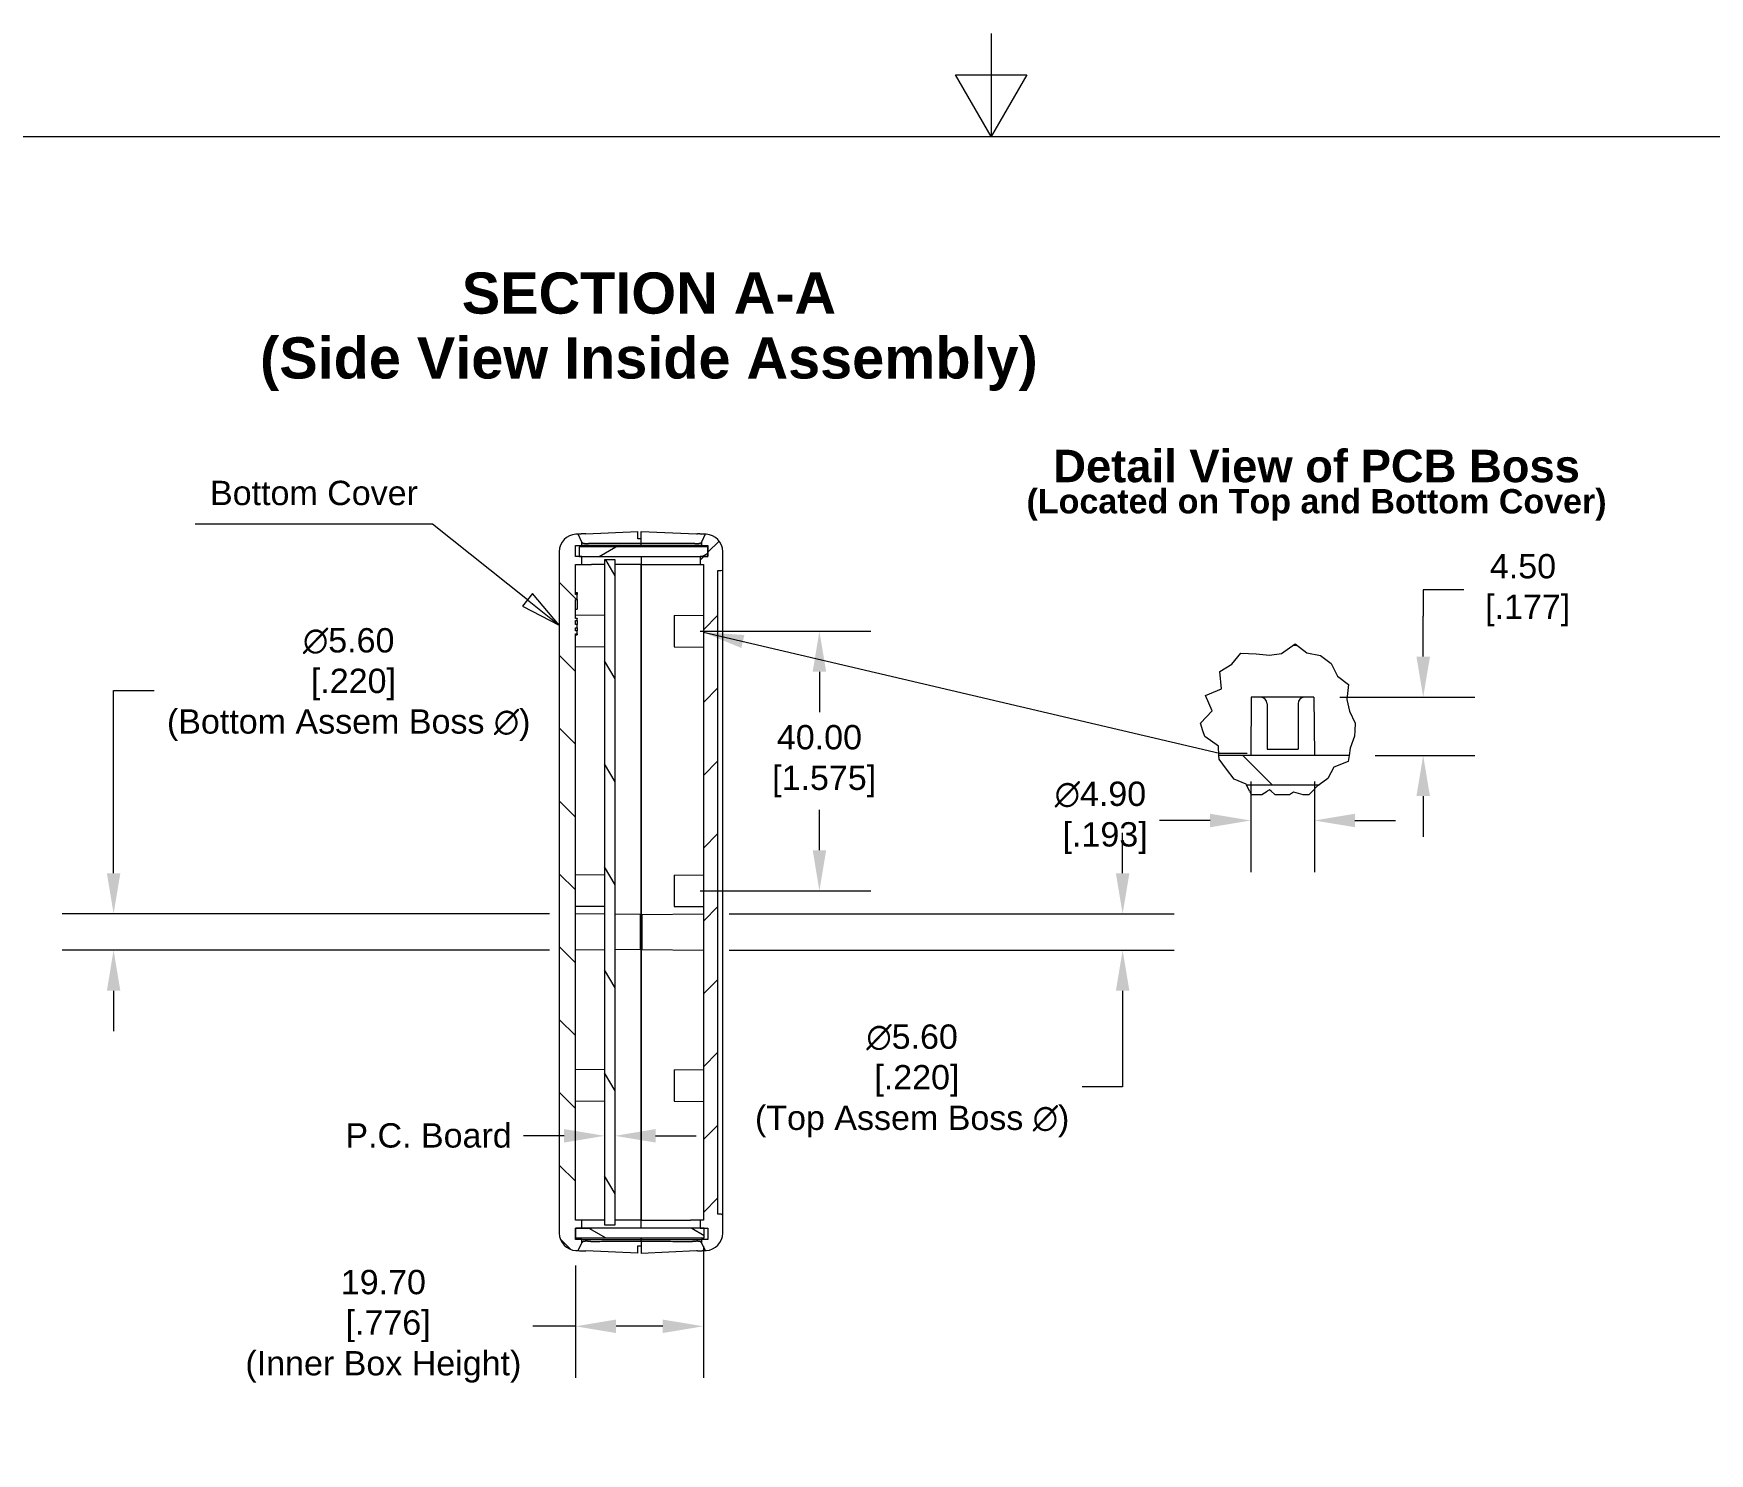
# Model space of a CAD drawing. Header units: millimetres. Extents: x 8 to 690, y 8 to 531.
# Drawn here: x 201.8 to 459.9, y 312.7 to 531.5 of the extents above; entities that cross this region are included whole.
import ezdxf

# ---------------------------------------------------------------- set-up
doc = ezdxf.new("R2010")
doc.units = ezdxf.units.MM
doc.header["$LTSCALE"] = 2.5
for name, color, linetype, lineweight in [('Border (ANSI)', 7, 'Continuous', 9), ('Break Line (ANSI)', 7, 'Continuous', 9), ('Dimension (ANSI)', 7, 'Continuous', 9), ('Hatch (ANSI)', 7, 'Continuous', 9), ('Hidden (ANSI)', 7, 'Continuous', 9), ('Symbol (ANSI)', 7, 'Continuous', 9), ('Visible (ANSI)', 7, 'Continuous', 9)]:
    doc.layers.add(name, color=color, linetype=linetype, lineweight=lineweight)
doc.styles.add('Label Text (ANSI)', font='ARIAL.TTF')
doc.styles.add('Note Text (ANSI)', font='ARIAL.TTF')
doc.dimstyles.new('Default - mm (ANSI)', dxfattribs={"dimscale": 2.5, "dimtxt": 1.5, "dimasz": 2.5, "dimexe": 3.175, "dimexo": 1.6002, "dimgap": 0.8, "dimtad": 0, "dimtih": 1, "dimtoh": 1, "dimrnd": 1e-08, "dimzin": 4, "dimdsep": 46, "dimtxsty": 'Note Text (ANSI)', "dimcen": 0.09, "dimdle": 10, "dimclrd": 256, "dimclre": 256, "dimclrt": 256, "dimadec": 1, "dimazin": 0, "dimtfac": 2.032, "dimtofl": 0, "dimtmove": 0, "dimatfit": 3, "dimfxl": 0, "dimtolj": 1, "dimtzin": 0, "dimlwd": -1, "dimlwe": -1, "dimarcsym": 0})
doc.dimstyles.new('Default - mm (ANSI)$7', dxfattribs={"dimscale": 2.5, "dimtxt": 1.5, "dimasz": 2.5, "dimexe": 3.175, "dimexo": 1.6002, "dimgap": 0.8, "dimtad": 0, "dimtih": 1, "dimtoh": 1, "dimrnd": 1e-08, "dimzin": 4, "dimdsep": 46, "dimtxsty": 'Note Text (ANSI)', "dimcen": 0.09, "dimdle": 10, "dimclrd": 256, "dimclre": 256, "dimclrt": 256, "dimadec": 1, "dimazin": 0, "dimtfac": 2.032, "dimtofl": 0, "dimtmove": 0, "dimatfit": 3, "dimfxl": 0, "dimtolj": 1, "dimtzin": 0, "dimlwd": -1, "dimlwe": -1, "dimarcsym": 0})

# ---------------------------------------------------------------- blocks, each defined once
blk = doc.blocks.new('Borders Default Border')
at = {"layer": 'Border (ANSI)', "flags": 128}
for points in [[(139.7, 212.6), (139.7, 206.25), (137.5, 210.06), (141.9, 210.06), (139.7, 206.25)], [(9.65, 9.65), (9.65, 206.25), (269.75, 206.25), (269.75, 9.65), (9.65, 9.65)]]:
    blk.add_lwpolyline(points, dxfattribs=at)
blk = doc.blocks.new('*D26')
at = {"layer": 'Defpoints', "color": 0}
for p in [(289.72, 361.64), (291.32, 361.64), (291.32, 361.64)]:
    blk.add_point(p, dxfattribs=at)
at = {"layer": 'Dimension (ANSI)'}
for p, q in [((283.47, 361.64), (277.22, 361.64)), ((297.57, 361.64), (303.82, 361.64))]:
    blk.add_line(p, q, dxfattribs=at)
for points in [[(283.47, 362.68), (283.47, 360.6), (289.72, 361.64)], [(297.57, 362.68), (297.57, 360.6), (291.32, 361.64)]]:
    blk.add_solid(points, dxfattribs=at)
at = {"layer": 'Dimension (ANSI)', "insert": (261.87, 363.58), "char_height": 3.75, "attachment_point": 2, "style": 'Note Text (ANSI)'}
blk.add_mtext('\\A1; P.C. Board', dxfattribs=at)
blk = doc.blocks.new('*D27')
at = {"layer": 'Defpoints', "color": 0}
for p in [(304.92, 348.65), (285.22, 345.68), (304.92, 332.29)]:
    blk.add_point(p, dxfattribs=at)
at = {"layer": 'Dimension (ANSI)'}
for p, q in [((304.92, 344.65), (304.92, 324.35)), ((285.22, 341.68), (285.22, 324.35)), ((285.22, 332.29), (278.64, 332.29)), ((298.67, 332.29), (291.47, 332.29))]:
    blk.add_line(p, q, dxfattribs=at)
for points in [[(291.47, 333.33), (291.47, 331.25), (285.22, 332.29)], [(298.67, 333.33), (298.67, 331.25), (304.92, 332.29)]]:
    blk.add_solid(points, dxfattribs=at)
at = {"layer": 'Dimension (ANSI)', "insert": (255.64, 332.29), "char_height": 3.75, "attachment_point": 5, "style": 'Note Text (ANSI)'}
blk.add_mtext('\\A1;19.70\\P [.776]\\P(Inner Box Height)', dxfattribs=at)
blk = doc.blocks.new('*D28')
at = {"layer": 'Defpoints', "color": 0}
for p in [(304.92, 395.85), (369.5, 395.85), (304.92, 390.25)]:
    blk.add_point(p, dxfattribs=at)
at = {"layer": 'Dimension (ANSI)'}
for p, q in [((369.5, 402.1), (369.5, 408.35)), ((308.92, 395.85), (377.44, 395.85)), ((308.92, 390.25), (377.44, 390.25)), ((369.5, 384), (369.5, 369.19)), ((369.5, 369.19), (363.25, 369.19))]:
    blk.add_line(p, q, dxfattribs=at)
for points in [[(368.46, 402.1), (370.54, 402.1), (369.5, 395.85)], [(368.46, 384), (370.54, 384), (369.5, 390.25)]]:
    blk.add_solid(points, dxfattribs=at)
at = {"layer": 'Dimension (ANSI)', "insert": (337.08, 378.8), "char_height": 3.75, "attachment_point": 2, "style": 'Note Text (ANSI)'}
blk.add_mtext('\\A1;\\fAIGDT|b0|i0;\\H3.7500;n\\fArial|b0|i0;\\H3.7500;5.60\\P [.220]\\P(Top Assem Boss \\fAIGDT|b0|i0;\\H3.7500;n\\fArial|b0|i0;\\H3.7500;)', dxfattribs=at)
blk = doc.blocks.new('*D29')
at = {"layer": 'Defpoints', "color": 0}
for p in [(285.22, 395.85), (214.09, 390.25), (285.22, 390.25)]:
    blk.add_point(p, dxfattribs=at)
at = {"layer": 'Dimension (ANSI)'}
for p, q in [((214.09, 402.1), (214.09, 430.26)), ((214.09, 430.26), (220.34, 430.26)), ((281.22, 395.85), (206.15, 395.85)), ((281.22, 390.25), (206.15, 390.25)), ((214.09, 384), (214.09, 377.75))]:
    blk.add_line(p, q, dxfattribs=at)
for points in [[(213.05, 402.1), (215.13, 402.1), (214.09, 395.85)], [(213.05, 384), (215.13, 384), (214.09, 390.25)]]:
    blk.add_solid(points, dxfattribs=at)
at = {"layer": 'Dimension (ANSI)', "insert": (250.3, 439.87), "char_height": 3.75, "attachment_point": 2, "style": 'Note Text (ANSI)'}
blk.add_mtext('\\A1;\\fAIGDT|b0|i0;\\H3.7500;n\\fArial|b0|i0;\\H3.7500;5.60\\P [.220]\\P(Bottom Assem Boss \\fAIGDT|b0|i0;\\H3.7500;n\\fArial|b0|i0;\\H3.7500;)', dxfattribs=at)
blk = doc.blocks.new('*D31')
at = {"layer": 'Defpoints', "color": 0}
for p in [(389.23, 420.23), (399.03, 420.23), (389.23, 410.23)]:
    blk.add_point(p, dxfattribs=at)
at = {"layer": 'Dimension (ANSI)'}
for p, q in [((389.23, 416.23), (389.23, 402.29)), ((399.03, 416.23), (399.03, 402.29)), ((382.98, 410.23), (375.19, 410.23)), ((405.28, 410.23), (411.53, 410.23))]:
    blk.add_line(p, q, dxfattribs=at)
for points in [[(382.98, 411.27), (382.98, 409.19), (389.23, 410.23)], [(405.28, 411.27), (405.28, 409.19), (399.03, 410.23)]]:
    blk.add_solid(points, dxfattribs=at)
at = {"layer": 'Dimension (ANSI)', "insert": (366.08, 416.22), "char_height": 3.75, "attachment_point": 2, "style": 'Note Text (ANSI)'}
blk.add_mtext('\\A1;\\fAIGDT|b0|i0;\\H3.7500;n\\fArial|b0|i0;\\H3.7500;4.90\\P [.193]', dxfattribs=at)
blk = doc.blocks.new('*D32')
at = {"layer": 'Defpoints', "color": 0}
for p in [(398.95, 429.23), (404.37, 420.23), (415.79, 420.23)]:
    blk.add_point(p, dxfattribs=at)
at = {"layer": 'Dimension (ANSI)'}
for p, q in [((422.04, 445.76), (415.79, 445.76)), ((415.79, 445.76), (415.79, 441.73)), ((415.79, 435.48), (415.79, 441.73)), ((402.95, 429.23), (423.73, 429.23)), ((408.37, 420.23), (423.73, 420.23)), ((415.79, 413.98), (415.79, 407.73))]:
    blk.add_line(p, q, dxfattribs=at)
for points in [[(414.75, 435.48), (416.84, 435.48), (415.79, 429.23)], [(414.75, 413.98), (416.84, 413.98), (415.79, 420.23)]]:
    blk.add_solid(points, dxfattribs=at)
at = {"layer": 'Dimension (ANSI)', "insert": (431.16, 451.29), "char_height": 3.75, "attachment_point": 2, "style": 'Note Text (ANSI)'}
blk.add_mtext('\\A1;4.50\\P [.177]', dxfattribs=at)
blk = doc.blocks.new('Balloon1')
at = {"layer": 'Symbol (ANSI)'}
for p, q in [((105.28, 182.35), (90.67, 182.35)), ((111.13, 177.69), (105.28, 182.35)), ((111.44, 178.09), (110.82, 177.3)), ((111.13, 177.69), (113.09, 176.14)), ((113.09, 176.14), (111.44, 178.09)), ((110.82, 177.3), (113.09, 176.14))]:
    blk.add_line(p, q, dxfattribs=at)
at = {"layer": 'Symbol (ANSI)', "flags": 128}
blk.add_lwpolyline([(110.82, 177.3), (113.09, 176.14), (111.44, 178.09), (110.82, 177.3)], dxfattribs=at)
at = {"layer": 'Symbol (ANSI)'}
blk.add_solid([(110.82, 177.3), (113.09, 176.14), (111.44, 178.09), (110.82, 177.3)], dxfattribs=at)
at = {"layer": 'Symbol (ANSI)', "insert": (97.98, 184.27), "char_height": 1.5, "attachment_point": 5, "style": 'Note Text (ANSI)'}
blk.add_mtext('Bottom Cover', dxfattribs=at)
blk = doc.blocks.new('*D34')
at = {"layer": 'Defpoints', "color": 0}
for p in [(300.42, 439.4), (300.42, 399.4), (322.8, 399.4)]:
    blk.add_point(p, dxfattribs=at)
at = {"layer": 'Dimension (ANSI)'}
for p, q in [((304.42, 439.4), (330.73, 439.4)), ((322.8, 433.15), (322.8, 426.94)), ((322.8, 405.65), (322.8, 411.87)), ((304.42, 399.4), (330.73, 399.4))]:
    blk.add_line(p, q, dxfattribs=at)
for points in [[(321.76, 433.15), (323.84, 433.15), (322.8, 439.4)], [(321.76, 405.65), (323.84, 405.65), (322.8, 399.4)]]:
    blk.add_solid(points, dxfattribs=at)
at = {"layer": 'Dimension (ANSI)', "insert": (322.8, 424.94), "char_height": 3.75, "attachment_point": 2, "style": 'Note Text (ANSI)'}
blk.add_mtext('\\A1;40.00\\P [1.575]', dxfattribs=at)

msp = doc.modelspace()

# ---------------------------------------------------------------- hatches: boundary and pattern name
at = {"layer": 'Hatch (ANSI)'}
h = msp.add_hatch(dxfattribs=at)
h.set_pattern_fill('ANSI31', color=256, scale=63.5, angle=-90, style=0)
h.set_pattern_definition([(315, (0, 0), (5.61266, 5.61266), [])])
edge = h.paths.add_edge_path()
edge.add_ellipse((285.422, 451.642), major_axis=(-0.118, 2.697), ratio=1, start_angle=0, end_angle=87.5)
edge.add_line((282.722, 451.642), (282.722, 346.662))
edge.add_ellipse((285.422, 346.662), major_axis=(-2.7, 0), ratio=1, start_angle=0, end_angle=87.5)
edge.add_line((285.304, 343.964), (285.629, 343.95))
edge.add_line((285.629, 343.95), (286.222, 345.165))
edge.add_line((286.222, 345.165), (286.222, 345.677))
edge.add_line((286.222, 345.677), (285.222, 345.677))
edge.add_line((285.222, 345.677), (285.222, 345.902))
edge.add_line((285.222, 345.902), (285.222, 347.402))
edge.add_line((285.222, 347.402), (285.222, 347.402))
edge.add_line((285.222, 347.402), (286.222, 347.402))
edge.add_line((286.222, 347.402), (286.222, 348.652))
edge.add_line((286.222, 348.652), (285.222, 348.652))
edge.add_line((285.222, 348.652), (285.222, 438.977))
edge.add_line((285.222, 438.977), (285.472, 438.977))
edge.add_line((285.472, 438.977), (285.472, 439.443))
edge.add_line((285.472, 439.443), (285.222, 439.443))
edge.add_line((285.222, 439.443), (285.222, 439.941))
edge.add_line((285.222, 439.941), (285.472, 439.941))
edge.add_line((285.472, 439.941), (285.472, 440.422))
edge.add_line((285.472, 440.422), (285.222, 440.422))
edge.add_line((285.222, 440.422), (285.222, 441.05))
edge.add_line((285.222, 441.05), (285.472, 441.05))
edge.add_line((285.472, 441.05), (285.472, 441.343))
edge.add_line((285.472, 441.343), (285.222, 441.343))
edge.add_line((285.222, 441.343), (285.222, 444.286))
edge.add_line((285.222, 444.286), (285.472, 444.286))
edge.add_line((285.472, 444.286), (285.472, 445.051))
edge.add_line((285.472, 445.051), (285.222, 445.051))
edge.add_line((285.222, 445.051), (285.222, 449.652))
edge.add_line((285.222, 449.652), (286.222, 449.652))
edge.add_line((286.222, 449.652), (286.222, 450.902))
edge.add_line((286.222, 450.902), (286.222, 450.902))
edge.add_line((286.222, 450.902), (285.772, 450.902))
edge.add_line((285.772, 450.902), (285.222, 450.902))
edge.add_line((285.222, 450.902), (285.222, 452.627))
edge.add_line((285.222, 452.627), (286.222, 452.627))
edge.add_line((286.222, 452.627), (286.222, 453.14))
edge.add_line((286.222, 453.14), (285.629, 454.354))
edge.add_line((285.629, 454.354), (285.304, 454.34))
h = msp.add_hatch(dxfattribs=at)
h.set_pattern_fill('ANSI31', color=256, scale=63.5, style=0)
h.set_pattern_definition([(45, (0, 0), (-5.61266, 5.61266), [])])
edge = h.paths.add_edge_path()
edge.add_line((304.622, 452.627), (305.622, 452.627))
edge.add_line((305.622, 452.627), (305.622, 452.402))
edge.add_line((305.622, 452.402), (305.622, 450.902))
edge.add_line((305.622, 450.902), (304.422, 450.902))
edge.add_line((304.422, 450.902), (304.422, 449.652))
edge.add_line((304.422, 449.652), (304.922, 449.652))
edge.add_line((304.922, 449.652), (304.922, 348.652))
edge.add_line((304.922, 348.652), (304.422, 348.652))
edge.add_line((304.422, 348.652), (304.422, 347.402))
edge.add_line((304.422, 347.402), (305.072, 347.402))
edge.add_line((305.072, 347.402), (305.622, 347.402))
edge.add_line((305.622, 347.402), (305.622, 345.677))
edge.add_line((305.622, 345.677), (304.622, 345.677))
edge.add_line((304.622, 345.677), (304.622, 345.164))
edge.add_line((304.622, 345.164), (305.21, 343.959))
edge.add_line((305.21, 343.959), (305.339, 343.964))
edge.add_ellipse((305.222, 346.662), major_axis=(0.118, -2.697), ratio=1, start_angle=0, end_angle=87.5)
edge.add_line((307.922, 346.662), (307.922, 349.302))
edge.add_ellipse((307.672, 349.302), major_axis=(0.25, 0), ratio=1, start_angle=0, end_angle=90)
edge.add_line((307.672, 349.552), (307.172, 349.552))
edge.add_line((307.172, 349.552), (307.172, 448.752))
edge.add_line((307.172, 448.752), (307.672, 448.752))
edge.add_ellipse((307.672, 449.002), major_axis=(0, -0.25), ratio=1, start_angle=0, end_angle=90)
edge.add_line((307.922, 449.002), (307.922, 451.642))
edge.add_ellipse((305.222, 451.642), major_axis=(2.7, 0), ratio=1, start_angle=0, end_angle=87.5)
edge.add_line((305.339, 454.34), (305.21, 454.345))
edge.add_line((305.21, 454.345), (304.622, 453.14))
edge.add_line((304.622, 453.14), (304.622, 452.627))
h = msp.add_hatch(dxfattribs=at)
h.set_pattern_fill('ANSI31', color=256, scale=63.5, angle=-15, style=0)
h.set_pattern_definition([(30, (0, 0), (-3.96875, 6.87408), [])])
h.paths.add_polyline_path([(305.622, 452.402), (285.772, 452.402), (285.772, 450.902), (285.772, 450.902), (286.222, 450.902), (304.422, 450.902), (305.622, 450.902)])
h = msp.add_hatch(dxfattribs=at)
h.set_pattern_fill('ANSI31', color=256, scale=63.5, angle=-105, style=0)
h.set_pattern_definition([(300, (0, 0), (6.87408, 3.96875), [])])
h.paths.add_polyline_path([(291.322, 450.402), (289.722, 450.402), (289.722, 347.902), (291.322, 347.902)])
h = msp.add_hatch(dxfattribs=at)
h.set_pattern_fill('ANSI31', color=256, scale=127, angle=-90, style=0)
h.set_pattern_definition([(315, (0, 0), (11.2253, 11.2253), [])])
h.paths.add_polyline_path([(401.1, 416.703), (399.76, 415.726), (388.573, 415.726), (388.521, 415.835), (386.68, 416.572), (385.491, 418.136), (384.344, 419.686), (384.322, 420.226), (404.369, 420.226), (404.226, 419.294), (402.013, 418.46)])
h = msp.add_hatch(dxfattribs=at)
h.set_pattern_fill('ANSI31', color=256, scale=63.5, angle=-75, style=0)
h.set_pattern_definition([(330, (0, 0), (3.96875, 6.87408), [])])
h.paths.add_polyline_path([(305.072, 347.402), (304.422, 347.402), (285.222, 347.402), (285.222, 345.902), (305.072, 345.902)])

# ---------------------------------------------------------------- linework, layer by layer
at = {"layer": 'Break Line (ANSI)'}
for p, q in [((393.945, 435.955), (396.098, 437.442)), ((396.098, 437.442), (397.888, 436.063)), ((384.488, 433.165), (386.302, 434.338)), ((386.302, 434.338), (387.708, 436.032)), ((387.708, 436.032), (390.065, 435.889)), ((390.065, 435.889), (392.096, 435.714)), ((392.096, 435.714), (393.945, 435.955)), ((397.888, 436.063), (399.971, 435.666)), ((399.971, 435.666), (401.639, 434.398)), ((401.639, 434.398), (402.582, 432.477)), ((384.745, 430.541), (384.488, 433.165)), ((402.582, 432.477), (404.281, 431.197)), ((404.281, 431.197), (404.005, 428.891)), ((382.245, 429.488), (384.745, 430.541)), ((383.301, 427.106), (382.245, 429.488)), ((404.005, 428.891), (404.466, 427.085)), ((381.478, 425.23), (383.301, 427.106)), ((404.466, 427.085), (405.332, 425.23)), ((381.864, 424.052), (381.478, 425.23)), ((382.159, 423.151), (381.864, 424.052)), ((405.269, 424.052), (405.226, 423.24)), ((405.332, 425.23), (405.269, 424.052)), ((384.262, 421.705), (382.159, 423.151)), ((384.322, 420.226), (384.262, 421.705)), ((404.545, 421.372), (404.369, 420.226)), ((405.226, 423.24), (404.545, 421.372)), ((384.344, 419.686), (384.322, 420.226)), ((385.491, 418.136), (384.344, 419.686)), ((402.013, 418.46), (401.1, 416.703)), ((404.226, 419.294), (402.013, 418.46)), ((404.369, 420.226), (404.226, 419.294)), ((386.68, 416.572), (385.491, 418.136)), ((388.521, 415.835), (386.68, 416.572)), ((388.573, 415.726), (388.521, 415.835)), ((389.05, 414.726), (388.573, 415.726)), ((399.76, 415.726), (399.529, 415.558)), ((401.1, 416.703), (399.76, 415.726)), ((389.05, 414.726), (389.289, 414.226)), ((390.935, 414.226), (391.759, 414.726)), ((392.133, 414.953), (391.759, 414.726)), ((392.386, 414.726), (392.133, 414.953)), ((392.386, 414.726), (392.943, 414.226)), ((395.224, 414.226), (395.812, 414.64)), ((395.812, 414.64), (397.241, 414.226)), ((398.253, 414.226), (398.733, 414.726)), ((399.529, 415.558), (398.733, 414.726))]:
    msp.add_line(p, q, dxfattribs=at)
at = {"layer": 'Hidden (ANSI)'}
for p, q in [((395.785, 437.226), (396.379, 437.226)), ((391.752, 428.226), (391.752, 421.226)), ((396.512, 428.226), (396.512, 421.226)), ((391.752, 421.226), (396.512, 421.226))]:
    msp.add_line(p, q, dxfattribs=at)
for centre, start, end in [((390.752, 428.226), 0, 90), ((397.512, 428.226), 90, 180)]:
    msp.add_arc(centre, 1, start, end, dxfattribs=at)
at = {"layer": 'Visible (ANSI)'}
for p, q in [((285.629, 454.354), (285.304, 454.34)), ((285.837, 454.363), (285.629, 454.354)), ((286.222, 453.14), (285.629, 454.354)), ((286.834, 454.406), (286.792, 454.405)), ((286.834, 454.406), (294.822, 454.755)), ((294.822, 453.627), (294.822, 454.755)), ((295.322, 453.627), (295.322, 454.777)), ((295.322, 454.777), (303.848, 454.405)), ((305.21, 454.345), (304.622, 453.14)), ((305.21, 454.345), (305.201, 454.346)), ((305.339, 454.34), (305.21, 454.345)), ((285.222, 450.902), (285.222, 452.627)), ((285.222, 452.627), (286.222, 452.627)), ((305.622, 452.402), (285.772, 452.402)), ((285.772, 452.402), (285.772, 450.902)), ((286.222, 452.627), (286.222, 453.14)), ((286.222, 453.14), (286.248, 453.086)), ((287.709, 452.627), (286.222, 452.627)), ((295.322, 452.627), (287.709, 452.627)), ((295.322, 453.627), (294.822, 453.627)), ((295.322, 452.963), (295.322, 453.627)), ((295.322, 452.963), (295.322, 452.963)), ((295.322, 452.627), (295.322, 452.963)), ((295.322, 452.963), (295.322, 452.963)), ((295.322, 452.627), (295.322, 452.402)), ((303.127, 452.627), (295.322, 452.627)), ((295.322, 452.402), (295.322, 452.627)), ((304.622, 452.627), (303.127, 452.627)), ((304.596, 453.087), (304.622, 453.14)), ((304.622, 453.14), (304.622, 452.627)), ((304.622, 452.627), (305.622, 452.627)), ((305.622, 452.627), (305.622, 450.902)), ((305.622, 450.902), (305.622, 452.402)), ((282.722, 451.642), (282.722, 346.662)), ((286.222, 450.902), (285.222, 450.902)), ((285.222, 445.051), (285.222, 449.652)), ((285.222, 449.652), (286.222, 449.652)), ((285.772, 450.902), (305.622, 450.902)), ((286.222, 449.652), (286.222, 450.902)), ((286.222, 449.652), (287.675, 449.652)), ((289.722, 449.652), (287.675, 449.652)), ((291.322, 450.402), (289.722, 450.402)), ((289.722, 450.402), (289.722, 347.902)), ((291.322, 347.902), (291.322, 450.402)), ((295.322, 449.652), (291.322, 449.652)), ((295.322, 450.902), (295.322, 449.652)), ((295.322, 450.902), (295.322, 449.652)), ((295.322, 449.652), (295.322, 348.652)), ((295.322, 449.652), (302.967, 449.652)), ((295.322, 348.652), (295.322, 449.652)), ((302.967, 449.652), (304.422, 449.652)), ((305.622, 450.902), (304.422, 450.902)), ((304.422, 450.902), (304.422, 449.652)), ((304.422, 449.652), (304.922, 449.652)), ((304.922, 449.652), (304.922, 348.652)), ((307.922, 449.002), (307.922, 451.642)), ((307.172, 349.552), (307.172, 448.752)), ((307.172, 448.752), (307.672, 448.752)), ((307.922, 349.302), (307.922, 449.002)), ((285.222, 445.354), (285.472, 445.354)), ((285.222, 445.31), (285.472, 445.31)), ((285.472, 445.051), (285.222, 445.051)), ((285.222, 441.343), (285.222, 444.286)), ((285.222, 444.286), (285.472, 444.286)), ((285.472, 445.354), (285.472, 445.31)), ((285.472, 445.31), (285.472, 445.051)), ((285.472, 444.286), (285.472, 445.051)), ((285.472, 444.286), (285.472, 442.81)), ((285.222, 442.81), (285.472, 442.81)), ((285.222, 442.768), (285.472, 442.768)), ((289.722, 441.813), (285.222, 441.852)), ((285.472, 442.81), (285.472, 442.768)), ((300.422, 441.813), (304.922, 441.852)), ((300.422, 441.813), (300.422, 436.991)), ((285.222, 441.385), (285.472, 441.385)), ((285.472, 441.343), (285.222, 441.343)), ((285.222, 440.422), (285.222, 441.05)), ((285.222, 441.05), (285.472, 441.05)), ((285.472, 440.422), (285.222, 440.422)), ((285.222, 439.443), (285.222, 439.941)), ((285.222, 439.941), (285.472, 439.941)), ((285.472, 439.443), (285.222, 439.443)), ((285.222, 348.652), (285.222, 438.977)), ((285.222, 438.977), (285.472, 438.977)), ((285.222, 438.834), (285.472, 438.834)), ((285.472, 441.385), (285.472, 441.343)), ((285.472, 441.05), (285.472, 441.343)), ((285.472, 441.05), (285.472, 440.541)), ((285.472, 440.541), (285.472, 440.422)), ((285.472, 439.941), (285.472, 440.422)), ((285.472, 439.941), (285.472, 439.697)), ((285.472, 439.697), (285.472, 439.443)), ((285.472, 438.977), (285.472, 439.443)), ((285.472, 438.977), (285.472, 438.834)), ((289.722, 436.991), (285.222, 436.952)), ((300.422, 436.991), (304.922, 436.952)), ((389.31, 429.226), (389.232, 420.226)), ((398.953, 429.226), (389.31, 429.226)), ((398.953, 429.226), (399.032, 420.226)), ((404.369, 420.226), (384.322, 420.226)), ((388.573, 415.726), (399.76, 415.726)), ((389.289, 414.226), (390.935, 414.226)), ((392.943, 414.226), (395.224, 414.226)), ((397.241, 414.226), (398.253, 414.226)), ((289.722, 401.813), (285.222, 401.852)), ((300.422, 401.813), (304.922, 401.852)), ((300.422, 401.813), (300.422, 396.991)), ((289.722, 396.991), (285.222, 396.952)), ((289.722, 395.813), (285.222, 395.852)), ((295.197, 395.765), (291.322, 395.799)), ((295.197, 395.765), (295.197, 390.339)), ((295.447, 395.769), (304.922, 395.852)), ((295.447, 395.769), (295.447, 390.335)), ((300.422, 396.991), (304.922, 396.952)), ((289.722, 390.291), (285.222, 390.252)), ((295.197, 390.339), (291.322, 390.305)), ((295.447, 390.335), (304.922, 390.252)), ((289.722, 371.813), (285.222, 371.852)), ((300.422, 371.813), (304.922, 371.852)), ((300.422, 371.813), (300.422, 366.991)), ((289.722, 366.991), (285.222, 366.952)), ((300.422, 366.991), (304.922, 366.952)), ((286.222, 348.652), (285.222, 348.652)), ((286.222, 347.402), (286.222, 348.652)), ((287.675, 348.652), (286.222, 348.652)), ((289.722, 348.652), (287.675, 348.652)), ((295.322, 348.652), (291.322, 348.652)), ((295.322, 347.402), (295.322, 348.652)), ((295.322, 348.652), (302.967, 348.652)), ((295.322, 347.402), (295.322, 348.652)), ((304.422, 348.652), (302.967, 348.652)), ((304.922, 348.652), (304.422, 348.652)), ((304.422, 348.652), (304.422, 347.402)), ((307.672, 349.552), (307.172, 349.552)), ((307.922, 346.662), (307.922, 349.302)), ((285.222, 345.677), (285.222, 347.402)), ((285.222, 347.402), (286.222, 347.402)), ((305.072, 347.402), (285.222, 347.402)), ((285.222, 347.402), (285.222, 345.902)), ((285.222, 345.902), (305.072, 345.902)), ((286.222, 347.402), (287.675, 347.402)), ((295.322, 347.402), (287.675, 347.402)), ((289.722, 347.902), (291.322, 347.902)), ((295.322, 345.902), (295.322, 345.677)), ((295.322, 345.677), (295.322, 345.902)), ((304.422, 347.402), (305.622, 347.402)), ((305.072, 345.902), (305.072, 347.402)), ((305.622, 347.402), (305.622, 345.677)), ((286.222, 345.677), (285.222, 345.677)), ((285.304, 343.964), (285.629, 343.95)), ((285.629, 343.95), (286.222, 345.165)), ((285.629, 343.95), (285.837, 343.941)), ((286.222, 345.165), (286.222, 345.677)), ((286.222, 345.677), (287.709, 345.677)), ((286.248, 345.218), (286.222, 345.165)), ((286.792, 343.899), (286.834, 343.898)), ((294.822, 343.549), (286.834, 343.898)), ((287.709, 345.677), (295.322, 345.677)), ((294.822, 344.677), (295.322, 344.677)), ((294.822, 343.549), (294.822, 344.677)), ((295.322, 345.677), (295.322, 345.677)), ((295.322, 345.677), (303.127, 345.677)), ((295.322, 345.341), (295.322, 345.677)), ((295.322, 345.341), (295.322, 343.527)), ((303.848, 343.899), (295.322, 343.527)), ((303.127, 345.677), (304.622, 345.677)), ((304.622, 345.164), (304.596, 345.217)), ((305.622, 345.677), (304.622, 345.677)), ((304.622, 345.677), (304.622, 345.164)), ((304.622, 345.164), (305.21, 343.959)), ((305.201, 343.958), (305.21, 343.959)), ((305.21, 343.959), (305.339, 343.964))]:
    msp.add_line(p, q, dxfattribs=at)
at = {"layer": 'Visible (ANSI)', "flags": 128}
for points in [[(286.792, 454.405), (286.744, 454.403), (286.695, 454.4), (286.647, 454.398), (286.6, 454.396), (286.553, 454.394), (286.506, 454.392), (286.46, 454.39), (286.414, 454.388), (286.369, 454.386), (286.325, 454.384), (286.282, 454.382), (286.241, 454.38), (286.2, 454.378), (286.16, 454.376), (286.121, 454.375), (286.084, 454.373), (286.048, 454.372), (286.013, 454.37), (285.98, 454.369), (285.949, 454.368), (285.919, 454.366), (285.89, 454.365), (285.863, 454.364), (285.837, 454.363)], [(303.848, 454.405), (303.855, 454.404), (303.861, 454.404), (303.867, 454.404), (303.874, 454.404), (303.88, 454.403), (303.886, 454.403), (303.893, 454.403), (303.899, 454.402), (303.905, 454.402), (303.912, 454.402), (303.918, 454.402), (303.925, 454.401), (303.931, 454.401), (303.937, 454.401), (303.944, 454.4), (303.95, 454.4), (303.957, 454.4), (303.963, 454.399), (303.969, 454.399), (303.976, 454.399), (303.982, 454.399), (303.989, 454.398), (303.995, 454.398), (304.002, 454.398)], [(305.201, 454.346), (305.191, 454.346), (305.178, 454.346), (305.161, 454.347), (305.141, 454.347), (305.116, 454.348), (305.088, 454.348), (305.055, 454.349), (305.019, 454.35), (304.978, 454.351), (304.934, 454.353), (304.886, 454.355), (304.834, 454.357), (304.778, 454.359), (304.719, 454.361), (304.657, 454.364), (304.592, 454.367), (304.524, 454.371), (304.454, 454.374), (304.382, 454.378), (304.308, 454.382), (304.233, 454.386), (304.157, 454.39), (304.08, 454.394), (304.002, 454.398)], [(286.248, 453.086), (286.261, 453.064), (286.276, 453.044), (286.296, 453.025), (286.319, 453.008), (286.346, 452.993), (286.377, 452.979), (286.413, 452.966), (286.453, 452.955), (286.497, 452.945), (286.545, 452.937), (286.597, 452.93), (286.653, 452.925), (286.713, 452.921), (286.776, 452.918), (286.843, 452.917), (286.912, 452.917), (286.985, 452.918), (287.059, 452.921), (287.137, 452.925), (287.216, 452.93), (287.296, 452.937), (287.378, 452.945), (287.46, 452.954), (287.544, 452.966)], [(287.544, 452.966), (287.551, 452.967), (287.557, 452.967), (287.564, 452.968), (287.571, 452.969), (287.578, 452.97), (287.585, 452.971), (287.592, 452.971), (287.599, 452.972), (287.605, 452.973), (287.612, 452.973), (287.619, 452.974), (287.626, 452.974), (287.633, 452.975), (287.64, 452.975), (287.647, 452.976), (287.654, 452.976), (287.661, 452.976), (287.668, 452.976), (287.675, 452.977), (287.682, 452.977), (287.688, 452.977), (287.695, 452.977), (287.702, 452.977), (287.709, 452.977)], [(287.709, 452.977), (288.024, 452.976), (288.339, 452.976), (288.655, 452.975), (288.972, 452.974), (289.289, 452.974), (289.607, 452.973), (289.925, 452.972), (290.244, 452.972), (290.563, 452.971), (290.882, 452.97), (291.201, 452.97), (291.52, 452.969), (291.839, 452.969), (292.157, 452.968), (292.476, 452.968), (292.794, 452.967), (293.112, 452.967), (293.43, 452.966), (293.747, 452.965), (294.063, 452.965), (294.379, 452.964), (294.694, 452.964), (295.008, 452.963), (295.322, 452.963)], [(295.322, 452.963), (295.646, 452.963), (295.971, 452.964), (296.296, 452.965), (296.621, 452.965), (296.946, 452.966), (297.272, 452.967), (297.597, 452.967), (297.923, 452.968), (298.248, 452.969), (298.573, 452.97), (298.898, 452.97), (299.222, 452.971), (299.546, 452.972), (299.871, 452.973), (300.197, 452.974), (300.522, 452.974), (300.848, 452.975), (301.174, 452.976), (301.5, 452.977), (301.826, 452.978), (302.152, 452.979), (302.477, 452.98), (302.803, 452.981), (303.127, 452.982)], [(303.127, 452.982), (303.134, 452.982), (303.141, 452.982), (303.148, 452.982), (303.156, 452.981), (303.163, 452.981), (303.17, 452.981), (303.177, 452.981), (303.184, 452.981), (303.191, 452.98), (303.198, 452.98), (303.205, 452.979), (303.212, 452.979), (303.219, 452.978), (303.226, 452.978), (303.233, 452.977), (303.24, 452.977), (303.247, 452.976), (303.254, 452.975), (303.261, 452.974), (303.268, 452.974), (303.275, 452.973), (303.282, 452.972), (303.289, 452.971), (303.296, 452.97)], [(303.296, 452.97), (303.379, 452.959), (303.461, 452.949), (303.542, 452.94), (303.621, 452.934), (303.7, 452.928), (303.776, 452.924), (303.851, 452.921), (303.924, 452.92), (303.993, 452.919), (304.059, 452.92), (304.122, 452.923), (304.182, 452.926), (304.238, 452.932), (304.291, 452.938), (304.34, 452.946), (304.384, 452.955), (304.425, 452.966), (304.462, 452.978), (304.494, 452.992), (304.523, 453.008), (304.547, 453.025), (304.567, 453.044), (304.583, 453.064), (304.596, 453.087)], [(285.837, 343.941), (285.863, 343.94), (285.89, 343.939), (285.919, 343.938), (285.949, 343.937), (285.98, 343.935), (286.014, 343.934), (286.048, 343.932), (286.084, 343.931), (286.122, 343.929), (286.16, 343.928), (286.2, 343.926), (286.241, 343.924), (286.283, 343.922), (286.326, 343.921), (286.37, 343.919), (286.415, 343.917), (286.46, 343.914), (286.506, 343.912), (286.553, 343.91), (286.6, 343.908), (286.647, 343.906), (286.695, 343.904), (286.744, 343.902), (286.792, 343.899)], [(287.544, 345.339), (287.461, 345.35), (287.379, 345.359), (287.299, 345.367), (287.219, 345.374), (287.141, 345.379), (287.064, 345.383), (286.99, 345.386), (286.918, 345.387), (286.849, 345.387), (286.783, 345.386), (286.72, 345.383), (286.66, 345.38), (286.604, 345.374), (286.552, 345.368), (286.503, 345.36), (286.459, 345.351), (286.418, 345.34), (286.382, 345.327), (286.349, 345.313), (286.321, 345.298), (286.297, 345.28), (286.277, 345.261), (286.261, 345.241), (286.248, 345.218)], [(287.709, 345.327), (287.702, 345.327), (287.695, 345.327), (287.688, 345.327), (287.681, 345.327), (287.675, 345.328), (287.668, 345.328), (287.661, 345.328), (287.654, 345.328), (287.647, 345.329), (287.64, 345.329), (287.633, 345.329), (287.626, 345.33), (287.619, 345.33), (287.612, 345.331), (287.605, 345.332), (287.598, 345.332), (287.592, 345.333), (287.585, 345.334), (287.578, 345.334), (287.571, 345.335), (287.564, 345.336), (287.557, 345.337), (287.55, 345.338), (287.544, 345.339)], [(295.322, 345.341), (295.008, 345.341), (294.694, 345.34), (294.379, 345.34), (294.063, 345.339), (293.747, 345.339), (293.43, 345.338), (293.112, 345.338), (292.794, 345.337), (292.476, 345.337), (292.157, 345.336), (291.839, 345.335), (291.52, 345.335), (291.201, 345.334), (290.882, 345.334), (290.563, 345.333), (290.244, 345.332), (289.925, 345.332), (289.607, 345.331), (289.289, 345.331), (288.972, 345.33), (288.655, 345.329), (288.339, 345.329), (288.024, 345.328), (287.709, 345.327)], [(303.127, 345.322), (302.803, 345.323), (302.477, 345.324), (302.152, 345.325), (301.826, 345.326), (301.5, 345.327), (301.174, 345.328), (300.848, 345.329), (300.522, 345.329), (300.197, 345.33), (299.871, 345.331), (299.546, 345.332), (299.222, 345.333), (298.897, 345.333), (298.573, 345.334), (298.248, 345.335), (297.922, 345.336), (297.597, 345.336), (297.272, 345.337), (296.946, 345.338), (296.621, 345.338), (296.296, 345.339), (295.971, 345.34), (295.646, 345.34), (295.322, 345.341)], [(303.296, 345.334), (303.289, 345.333), (303.282, 345.332), (303.275, 345.331), (303.268, 345.33), (303.261, 345.329), (303.254, 345.329), (303.247, 345.328), (303.24, 345.327), (303.233, 345.327), (303.226, 345.326), (303.219, 345.325), (303.212, 345.325), (303.205, 345.324), (303.198, 345.324), (303.191, 345.324), (303.184, 345.323), (303.177, 345.323), (303.17, 345.323), (303.163, 345.323), (303.156, 345.322), (303.148, 345.322), (303.141, 345.322), (303.134, 345.322), (303.127, 345.322)], [(304.596, 345.217), (304.583, 345.239), (304.567, 345.259), (304.548, 345.278), (304.525, 345.295), (304.498, 345.31), (304.466, 345.324), (304.431, 345.337), (304.39, 345.348), (304.346, 345.357), (304.298, 345.365), (304.245, 345.372), (304.189, 345.377), (304.129, 345.381), (304.066, 345.383), (303.999, 345.384), (303.929, 345.384), (303.857, 345.383), (303.782, 345.38), (303.704, 345.376), (303.625, 345.37), (303.544, 345.364), (303.462, 345.355), (303.379, 345.345), (303.296, 345.334)], [(304.002, 343.906), (303.995, 343.906), (303.989, 343.906), (303.982, 343.905), (303.976, 343.905), (303.97, 343.905), (303.963, 343.904), (303.957, 343.904), (303.95, 343.904), (303.944, 343.903), (303.937, 343.903), (303.931, 343.903), (303.925, 343.903), (303.918, 343.902), (303.912, 343.902), (303.905, 343.902), (303.899, 343.901), (303.893, 343.901), (303.886, 343.901), (303.88, 343.901), (303.874, 343.9), (303.867, 343.9), (303.861, 343.9), (303.855, 343.899), (303.848, 343.899)], [(304.002, 343.906), (304.08, 343.91), (304.157, 343.914), (304.234, 343.918), (304.309, 343.922), (304.383, 343.926), (304.455, 343.93), (304.526, 343.933), (304.593, 343.937), (304.658, 343.94), (304.72, 343.942), (304.779, 343.945), (304.835, 343.947), (304.886, 343.949), (304.934, 343.951), (304.979, 343.953), (305.019, 343.954), (305.055, 343.955), (305.088, 343.956), (305.116, 343.956), (305.141, 343.957), (305.161, 343.957), (305.178, 343.958), (305.191, 343.958), (305.201, 343.958)]]:
    msp.add_lwpolyline(points, dxfattribs=at)
at = {"layer": 'Visible (ANSI)'}
for centre, radius, start, end in [((285.422, 451.642), 2.7, 92.5, 180), ((305.222, 451.642), 2.7, 0, 87.5), ((307.672, 449.002), 0.25, 270, 0), ((307.672, 349.302), 0.25, 0, 90), ((285.422, 346.662), 2.7, 180, 267.5), ((305.222, 346.662), 2.7, 272.5, 0)]:
    msp.add_arc(centre, radius, start, end, dxfattribs=at)

# ---------------------------------------------------------------- block references
at = {"xscale": 2.5, "yscale": 2.5, "zscale": 2.5}
msp.add_blockref('Borders Default Border', (0, 0), dxfattribs=at)
at = {"layer": 'Symbol (ANSI)', "xscale": 2.5, "yscale": 2.5, "zscale": 2.5}
msp.add_blockref('Balloon1', (0, 0), dxfattribs=at)

# ---------------------------------------------------------------- texts
at = {"layer": 'Symbol (ANSI)', "char_height": 6.35, "attachment_point": 2, "style": 'Label Text (ANSI)'}
for s, insert, width, line_spacing_factor in [('{\\fArial|b1|i0;SECTION A-A\\P(Side View Inside Assembly)}', (296.538, 494.676), 130.36069, 0.944221), ('{\\fArial|b1|i0;\\H5.0000;Detail View of PCB Boss\\P\\fArial|b1|i0;\\H3.7500;(Located on Top and Bottom Cover)}', (399.368, 467.353), 93.35486, 0.726447)]:
    msp.add_mtext(s, dxfattribs=dict(at, insert=insert, width=width, line_spacing_factor=line_spacing_factor))
at = {"layer": 'Symbol (ANSI)', "insert": (390.663, 422.454), "char_height": 3.75, "attachment_point": 1, "style": 'Note Text (ANSI)'}
msp.add_mtext('{ }', dxfattribs=at)

# ---------------------------------------------------------------- dimensions: what is measured, and where the dimension line sits
at = {"layer": 'Dimension (ANSI)'}
for base, p1, p2, angle, override, picture, middle in [((415.794, 420.226), (398.953, 429.226), (404.369, 420.226), 270, {"dimdec": 2, "dimlfac": 0.5, "dimpost": '\\X', "dimtp": 0, "dimtm": 0, "dimtdec": 2, "dimtmove": 1, "dimatfit": 2}, '*D32', (416.161, 445.756)), ((322.797, 399.402), (300.422, 439.402), (300.422, 399.402), 90, {"dimdec": 2, "dimpost": '\\X', "dimtp": 0, "dimtm": 0, "dimtdec": 2, "dimatfit": 2}, '*D34', (322.797, 419.402))]:
    dim = msp.add_linear_dim(base=base, p1=p1, p2=p2, angle=angle, dimstyle='Default - mm (ANSI)', override=override, dxfattribs=at)
    dim.commit()
    dim.dimension.update_dxf_attribs({"geometry": picture, "text_midpoint": middle, "dimtype": 160})
for base, p1, p2, angle, text, override, picture, middle in [((214.09, 390.252), (285.222, 395.852), (285.222, 390.252), 90, '\\fAIGDT|b0|i0;\\H3.7500;n\\fArial|b0|i0;\\H3.7500;<>\\P(Bottom Assem Boss \\fAIGDT|b0|i0;\\H3.7500;n\\fArial|b0|i0;\\H3.7500;)', {"dimdec": 2, "dimpost": '\\X', "dimtp": 0, "dimtm": 0, "dimtdec": 2, "dimatfit": 2, "dimtvp": -0.25}, '*D29', (250.301, 430.263)), ((389.232, 410.23), (399.032, 420.226), (389.232, 420.226), 180, '\\fAIGDT|b0|i0;\\H3.7500;n\\fArial|b0|i0;\\H3.7500;<>', {"dimtih": 0, "dimtoh": 0, "dimdec": 2, "dimlfac": 0.5, "dimpost": '\\X', "dimtp": 0, "dimtm": 0, "dimtdec": 2, "dimatfit": 2}, '*D31', (366.08, 410.23)), ((369.503, 395.852), (304.922, 390.252), (304.922, 395.852), 90, '\\fAIGDT|b0|i0;\\H3.7500;n\\fArial|b0|i0;\\H3.7500;<>\\P(Top Assem Boss \\fAIGDT|b0|i0;\\H3.7500;n\\fArial|b0|i0;\\H3.7500;)', {"dimdec": 2, "dimpost": '\\X', "dimtp": 0, "dimtm": 0, "dimtdec": 2, "dimatfit": 2, "dimtvp": -0.25}, '*D28', (337.077, 369.19)), ((291.322, 361.64), (289.722, 361.64), (291.322, 361.64), 180, ' P.C. Board', {"dimtih": 0, "dimtoh": 0, "dimdec": 2, "dimpost": '\\X', "dimse1": 1, "dimse2": 1, "dimtp": 0, "dimtm": 0, "dimtdec": 2, "dimatfit": 2}, '*D26', (261.872, 361.64))]:
    dim = msp.add_linear_dim(base=base, p1=p1, p2=p2, angle=angle, text=text, dimstyle='Default - mm (ANSI)', override=override, dxfattribs=at)
    dim.commit()
    dim.dimension.update_dxf_attribs({"geometry": picture, "text_midpoint": middle, "dimtype": 160})
dim = msp.add_linear_dim(base=(304.922, 332.288), p1=(285.222, 345.677), p2=(304.922, 348.652), text='<>\\P(Inner Box Height)', dimstyle='Default - mm (ANSI)', override={"dimtih": 0, "dimtoh": 0, "dimdec": 2, "dimpost": '\\X', "dimtp": 0, "dimtm": 0, "dimtdec": 2, "dimatfit": 2}, dxfattribs=at)
dim.commit()
dim.dimension.update_dxf_attribs({"geometry": '*D27', "text_midpoint": (255.642, 332.288), "dimtype": 160})

# ---------------------------------------------------------------- leaders
at = {"layer": 'Symbol (ANSI)', "annotation_type": 0, "has_hookline": 1, "hookline_direction": 0, "text_width": 1.455}
msp.add_leader([(304.922, 439.235), (384.413, 420.579), (388.663, 420.579)], dimstyle='Default - mm (ANSI)$7', override={"dimtad": 0}, dxfattribs=at)

doc.saveas('drawing.dxf')
